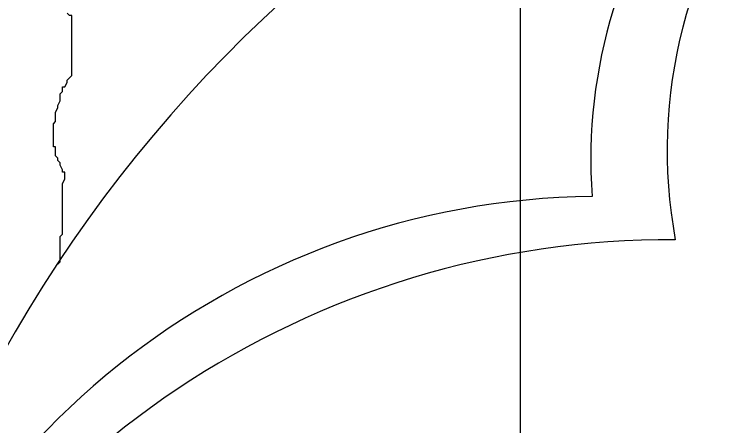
# Model space of a CAD drawing. Extents: x 182769.15 to 182771.38, y 101811.72 to 101812.21.
# Drawn here: x 182769.63894 to 182769.64696, y 101811.92969 to 101811.93426 of the extents above; entities that cross this region are included whole.
import ezdxf

# ---------------------------------------------------------------- set-up
doc = ezdxf.new("R2010")
doc.units = 0
doc.header["$MEASUREMENT"] = 0
doc.layers.add('iç yatay', color=3, linetype='Continuous')
doc.layers.add('tefriş', color=21, linetype='Continuous')

msp = doc.modelspace()

# ---------------------------------------------------------------- linework, layer by layer
at = {"layer": 'iç yatay'}
msp.add_line((182769.6445438637, 101811.9612237126), (182769.6445438637, 101811.9194237126), dxfattribs=at)
at = {"layer": 'tefriş', "color": 8}
for p, q in [((182769.6395495376, 101811.9342474198), (182769.6395240453, 101811.9342729383)), ((182769.6395750299, 101811.9342474198), (182769.6395495376, 101811.9342474198)), ((182769.6395750299, 101811.9335839955), (182769.6395750299, 101811.9342474198)), ((182769.6394985476, 101811.9334564124), (182769.6395240453, 101811.9335074495)), ((182769.6395240453, 101811.9335329584), (182769.6395750299, 101811.9335839955)), ((182769.6395240453, 101811.9335074495), (182769.6395240453, 101811.9335329584)), ((182769.6394730553, 101811.9334564124), (182769.6394985476, 101811.9334564124)), ((182769.6394730553, 101811.9334053753), (182769.6394730553, 101811.9334564124)), ((182769.6394475629, 101811.9333798664), (182769.6394730553, 101811.9334053753)), ((182769.6394475629, 101811.9333033108), (182769.6394475629, 101811.9333798664)), ((182769.6394220653, 101811.9332522834), (182769.6394475629, 101811.9333033108)), ((182769.639396573, 101811.9331757277), (182769.6394220653, 101811.9332267648)), ((182769.6394220653, 101811.9332267648), (182769.6394220653, 101811.9332522834)), ((182769.639396573, 101811.9330736632), (182769.639396573, 101811.9331757277)), ((182769.6393710806, 101811.9330481543), (182769.639396573, 101811.9330736632)), ((182769.6393710806, 101811.9327929881), (182769.6393710806, 101811.9330481543)), ((182769.639396573, 101811.9327929881), (182769.6393710806, 101811.9327929881)), ((182769.639396573, 101811.9326909236), (182769.639396573, 101811.9327929881)), ((182769.6394220653, 101811.9326654051), (182769.639396573, 101811.9326909236)), ((182769.6394220653, 101811.9326398865), (182769.6394220653, 101811.9326654051)), ((182769.6394475629, 101811.932614368), (182769.6394220653, 101811.9326398865)), ((182769.6394475629, 101811.9325888591), (182769.6394475629, 101811.932614368)), ((182769.6394730553, 101811.932537822), (182769.6394475629, 101811.9325888591)), ((182769.6394730553, 101811.9325123034), (182769.6394730553, 101811.932537822)), ((182769.6394985476, 101811.9325123034), (182769.6394730553, 101811.9325123034)), ((182769.6394985476, 101811.9324357575), (182769.6394985476, 101811.9325123034)), ((182769.6394730553, 101811.9323847203), (182769.6394985476, 101811.9324357575)), ((182769.6394730553, 101811.9318233606), (182769.6394730553, 101811.9323847203)), ((182769.6394475629, 101811.9317978517), (182769.6394730553, 101811.9318233606)), ((182769.6394475629, 101811.931517167), (182769.6394475629, 101811.9317978517)), ((182769.6394220653, 101811.9314916485), (182769.6394475629, 101811.931517167))]:
    msp.add_line(p, q, dxfattribs=at)
at = {"layer": 'tefriş'}
for centre, radius, start, end in [((182769.652274623, 101811.9230218125), 0.01540001183752633, 98.77455774741725, 170.2054940289929), ((182769.6510308324, 101811.9326449796), 0.005704733915134639, 101.1731827643724, 184.0533733255714), ((182769.6454365347, 101811.9236763324), 0.008565944078112222, 90.64325359066613, 166.736697051448)]:
    msp.add_arc(centre, radius, start, end, dxfattribs=at)
at = {"layer": 'tefriş', "color": 8}
for centre, radius, start, end in [((182769.6516618168, 101811.9327529563), 0.005489803109035651, 91.18474540442665, 190.3941038272259), ((182769.6462071893, 101811.9219257089), 0.009836941862609753, 89.68015838444956, 157.8057963005695)]:
    msp.add_arc(centre, radius, start, end, dxfattribs=at)

doc.saveas('drawing.dxf')
